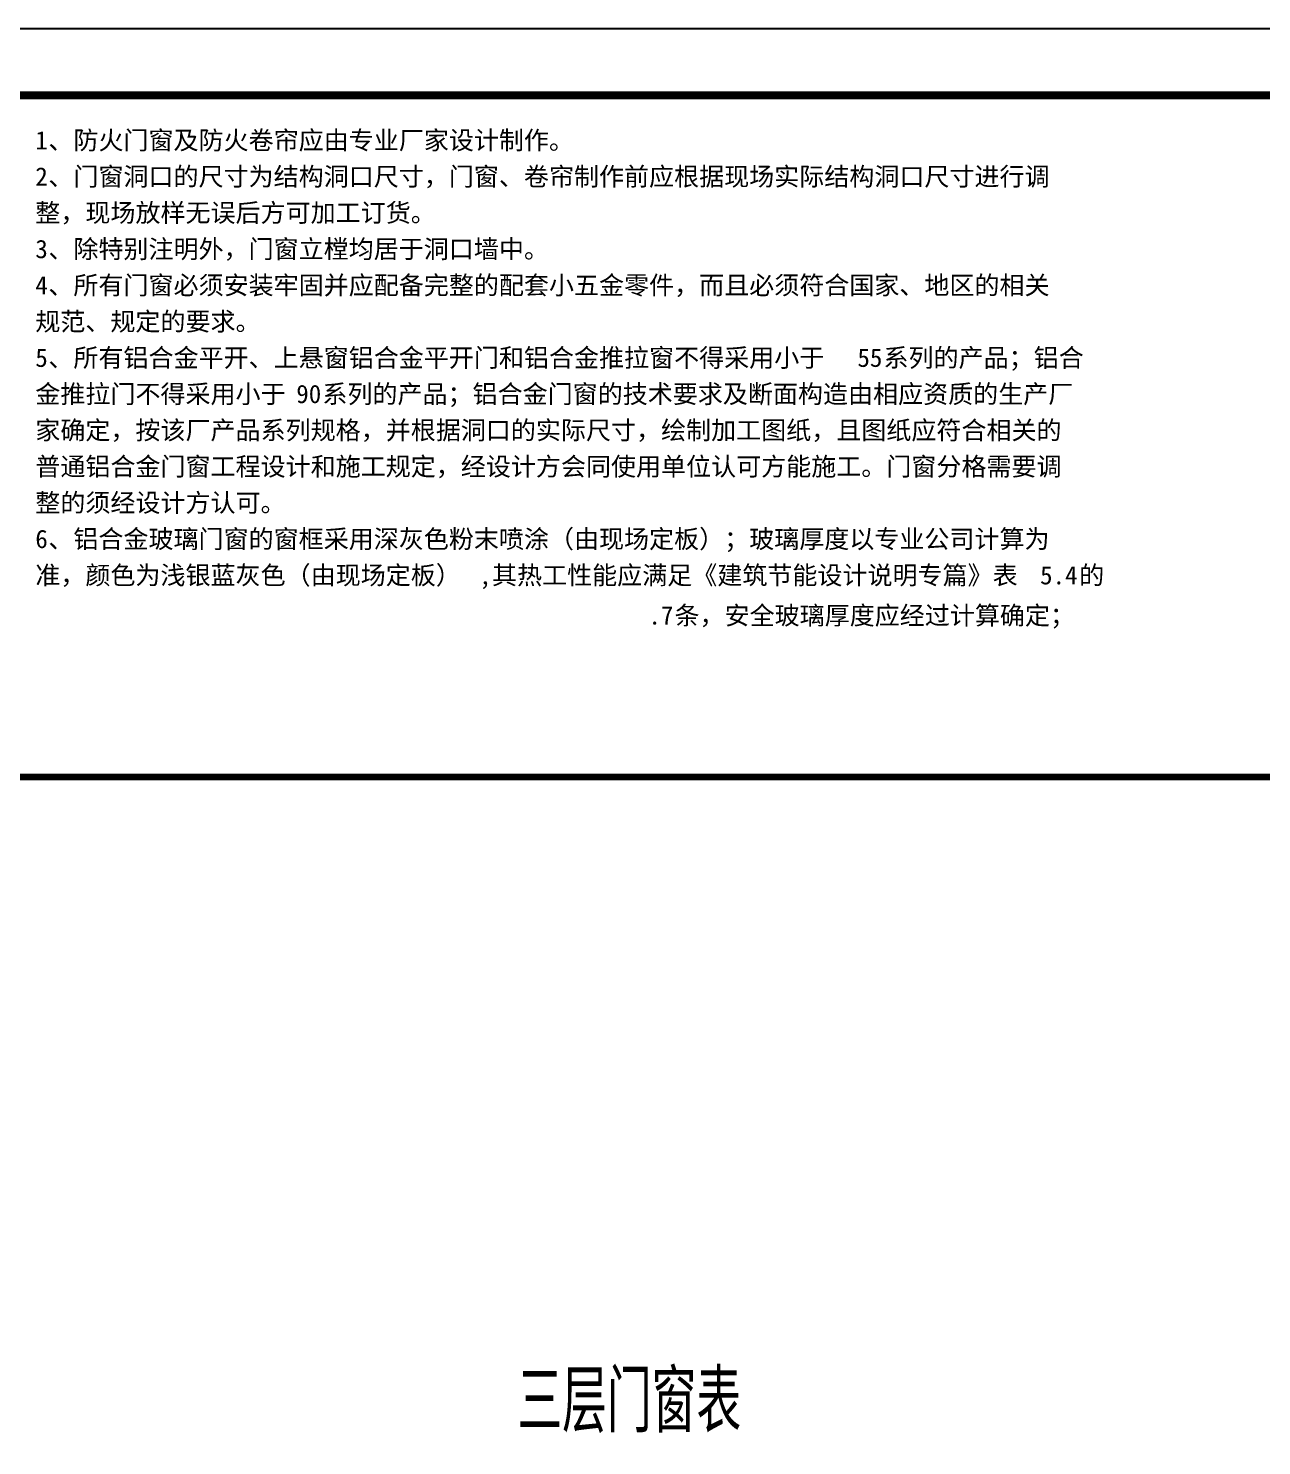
# Model space of a CAD drawing. Header units: millimetres. Extents: x 434053 to 1059003, y -2417481 to 936527.
# Drawn here: x 598690 to 607878, y -2397079 to -2386521 of the extents above; entities that cross this region are included whole.
import ezdxf

# ---------------------------------------------------------------- set-up
doc = ezdxf.new("R2010")
doc.units = ezdxf.units.MM
doc.header["$LTSCALE"] = 1000
doc.header["$MEASUREMENT"] = 0
for name, color, linetype in [('A-ANNO-TABL', 7, 'Continuous'), ('A-ANNO-TTLB', 7, 'Continuous'), ('PUB_TEXT', 7, 'Continuous')]:
    doc.layers.add(name, color=color, linetype=linetype)
doc.styles.add('_TCH_WDTABLE', font='SIMPLEX', dxfattribs={"bigfont": 'GBCBIG'})
doc.styles.add('宋体', font='', dxfattribs={"width": 0.8})
doc.styles.get('宋体').set_extended_font_data('SimSun')

msp = doc.modelspace()

# ---------------------------------------------------------------- linework, layer by layer
msp.add_line((617100.9, -2392097.1), (580050.9, -2392097.1))
at = {"const_width": 50}
msp.add_lwpolyline([(617100.9, -2392097.1), (580050.9, -2392097.1)], dxfattribs=at)
at = {"layer": 'A-ANNO-TTLB'}
msp.add_lwpolyline([(578800.9, -2416221.3), (578800.9, -2386521.3), (620850.9, -2386521.3), (620850.9, -2416221.3)], close=True, dxfattribs=at)
at = {"layer": 'A-ANNO-TTLB', "const_width": 60}
msp.add_lwpolyline([(580050.9, -2415721.3), (620350.9, -2415721.3), (620350.9, -2387021.3), (580050.9, -2387021.3)], close=True, dxfattribs=at)

# ---------------------------------------------------------------- texts
at = {"layer": 'A-ANNO-TABL', "style": '_TCH_WDTABLE'}
msp.add_text('三层门窗表', height=462.98, dxfattribs=at).set_placement((602333.3, -2396980.6))
at = {"layer": 'PUB_TEXT', "color": 3, "style": '宋体'}
for s, height, p in [('1', 136.7, (598741.6, -2387423.2)), ('、防火门窗及防火卷帘应由专业厂家设计制作。', 136.709, (598838.8, -2387423.2)), ('、门窗洞口的尺寸为结构洞口尺寸，门窗、卷帘制作前应根据现场实际结构洞口尺寸进行调', 136.709, (598838.8, -2387693.2)), ('2', 136.7, (598741.6, -2387693.2)), ('整，现场放样无误后方可加工订货。', 136.709, (598741.6, -2387963.2)), ('3', 136.7, (598741.6, -2388233.2)), ('、除特别注明外，门窗立樘均居于洞口墙中。', 136.709, (598838.8, -2388233.2)), ('4', 136.7, (598741.6, -2388503.2)), ('、所有门窗必须安装牢固并应配备完整的配套小五金零件，而且必须符合国家、地区的相关', 136.709, (598838.8, -2388503.2)), ('规范、规定的要求。', 136.71, (598741.6, -2388773.2)), ('5', 136.7, (598741.6, -2389043.2)), ('、所有铝合金平开、上悬窗铝合金平开门和铝合金推拉窗不得采用小于', 136.709, (598838.8, -2389043.2)), ('55', 136.71, (604866.2, -2389043.2)), ('系列的产品；铝合', 136.71, (605060.6, -2389043.2)), ('金推拉门不得采用小于', 136.71, (598741.6, -2389313.2)), ('90', 136.71, (600685.9, -2389313.2)), ('系列的产品；铝合金门窗的技术要求及断面构造由相应资质的生产厂', 136.709, (600880.3, -2389313.2)), ('家确定，按该厂产品系列规格，并根据洞口的实际尺寸，绘制加工图纸，且图纸应符合相关的', 136.709, (598741.6, -2389583.2)), ('普通铝合金门窗工程设计和施工规定，经设计方会同使用单位认可方能施工。门窗分格需要调', 136.709, (598741.6, -2389853.2)), ('整的须经设计方认可。', 136.71, (598741.6, -2390123.2)), ('6', 136.7, (598741.6, -2390393.2)), ('、铝合金玻璃门窗的窗框采用深灰色粉末喷涂（由现场定板）；玻璃厚度以专业公司计算为', 136.709, (598838.8, -2390393.2)), ('准，颜色为浅银蓝灰色（由现场定板）', 136.709, (598741.6, -2390663.2)), ('其热工性能应满足《建筑节能设计说明专篇》表', 136.709, (602144.1, -2390663.2)), ('5.4', 136.71, (606227.2, -2390663.2)), ('的', 136.7, (606518.8, -2390663.2)), (',', 136.7, (602046.9, -2390663.2)), ('条，安全玻璃厚度应经过计算确定；', 136.709, (603503.6, -2390962.8)), ('.7', 136.71, (603309.1, -2390962.8))]:
    msp.add_text(s, height=height, dxfattribs=at).set_placement(p)

doc.saveas('drawing.dxf')
